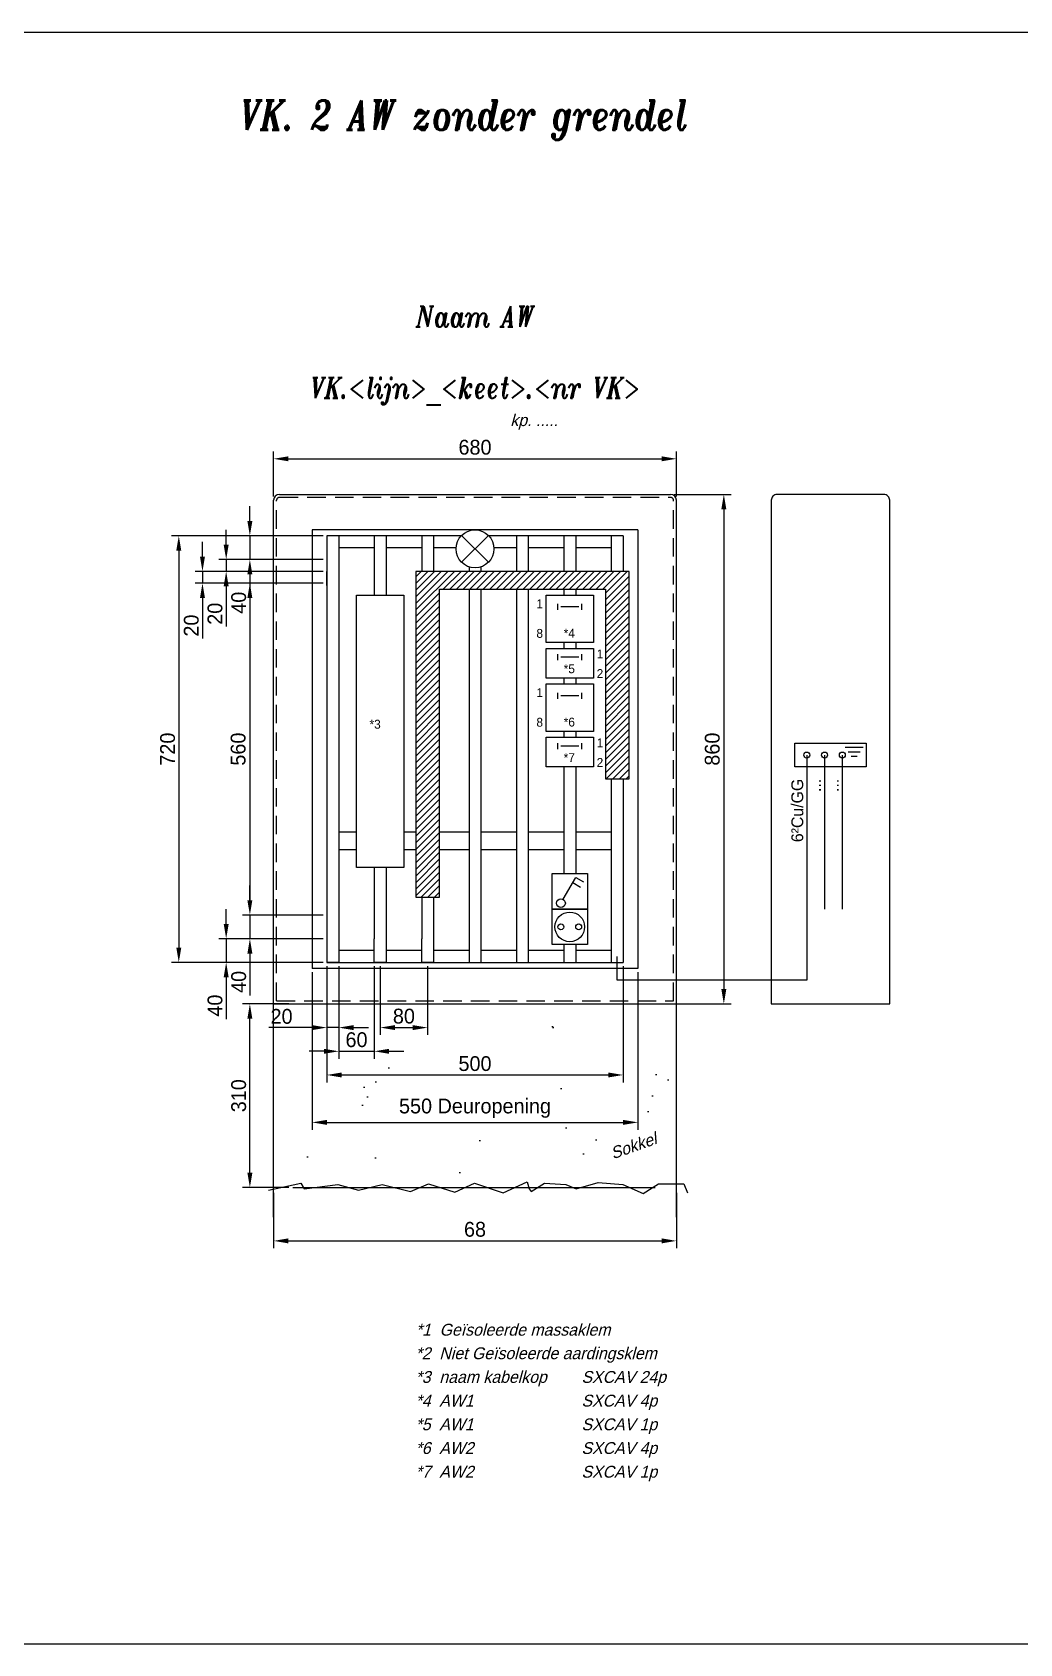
# Model space of a CAD drawing. Header units: millimetres. Extents: x -1040 to 5136, y -2580 to 8636.
# Drawn here: x 295.3 to 462, y -136 to 136 of the extents above; entities that cross this region are included whole.
import ezdxf
from ezdxf.enums import TextEntityAlignment as Align

# ---------------------------------------------------------------- set-up
doc = ezdxf.new("R2010")
doc.units = ezdxf.units.MM
doc.linetypes.add('HIDDEN2', pattern=[4.6875, 3.125, -1.5625])
doc.layers.add('kader', color=7, linetype='Continuous')
doc.layers.add('noprint', color=40, linetype='Continuous', plot=False)
doc.styles.add('ISO', font='isoplus')
doc.styles.add('ISO2S', font='isoplus', dxfattribs={"oblique": 15, "height": 2})
doc.styles.add('isoplus', font='isoplus.shx')
doc.styles.add('ITALICT', font='italict', dxfattribs={"width": 0.8})
doc.styles.add('MONO_8', font='monotxt', dxfattribs={"width": 0.8})
doc.styles.get("Standard").update_dxf_attribs({"font": 'isoplus.shx'})
doc.dimstyles.new('ISO-25', dxfattribs={"dimtxt": 2.5, "dimasz": 2.5, "dimexe": 1.25, "dimexo": 0.625, "dimtad": 1, "dimtxsty": 'Standard', "dimcen": 2.5, "dimadec": 0, "dimazin": 0, "dimtfac": 1, "dimtmove": 0, "dimatfit": 3, "dimfxl": 1, "dimarcsym": 0})

# ---------------------------------------------------------------- blocks, each defined once
blk = doc.blocks.new('paginalayout')
at = {"layer": 'noprint', "linetype": 'Continuous'}
for p, q in [((190, 136), (400, 136)), ((400, 136), (610, 136))]:
    blk.add_line(p, q, dxfattribs=at)
at = {"layer": 'noprint'}
blk.add_line((-136, -136), (5000, -136), dxfattribs=at)
blk = doc.blocks.new('*D258')
at = {"color": 0, "lineweight": -2, "transparency": 16777216}
for p, q in [((336, 57.63), (336, 65.25)), ((338.5, 64), (401.5, 64)), ((404, 57.63), (404, 65.25))]:
    blk.add_line(p, q, dxfattribs=at)
at = {"color": 0, "transparency": 16777216}
for points in [[(338.5, 64.42), (338.5, 63.58), (336, 64)], [(401.5, 64.42), (401.5, 63.58), (404, 64)]]:
    blk.add_solid(points, dxfattribs=at)
at = {"layer": 'Defpoints', "color": 0, "transparency": 16777216}
for p in [(404, 64), (336, 57), (404, 57)]:
    blk.add_point(p, dxfattribs=at)
at = {"color": 0, "transparency": 16777216, "insert": (370, 65.94), "char_height": 2.5, "attachment_point": 5}
blk.add_mtext('680', dxfattribs=at)
blk = doc.blocks.new('*D259')
at = {"color": 0, "lineweight": -2, "transparency": 16777216}
for p, q in [((338.6, -28), (330.75, -28)), ((332, -56.5), (332, -30.5)), ((338.6, -59), (330.75, -59))]:
    blk.add_line(p, q, dxfattribs=at)
at = {"color": 0, "transparency": 16777216}
for points in [[(331.58, -30.5), (332.42, -30.5), (332, -28)], [(331.58, -56.5), (332.42, -56.5), (332, -59)]]:
    blk.add_solid(points, dxfattribs=at)
at = {"layer": 'Defpoints', "color": 0, "transparency": 16777216}
for p in [(332, -28), (339.22, -28), (339.22, -59)]:
    blk.add_point(p, dxfattribs=at)
at = {"color": 0, "transparency": 16777216, "insert": (330.12, -43.5), "char_height": 2.5, "attachment_point": 5, "rotation": 90}
blk.add_mtext('310', dxfattribs=at)
blk = doc.blocks.new('*D260')
at = {"color": 0, "lineweight": -2, "transparency": 16777216}
for p, q in [((336, -59.87), (336, -69.25)), ((404, -59.87), (404, -69.25)), ((338.5, -68), (401.5, -68))]:
    blk.add_line(p, q, dxfattribs=at)
at = {"color": 0, "transparency": 16777216}
for points in [[(338.5, -67.58), (338.5, -68.42), (336, -68)], [(401.5, -67.58), (401.5, -68.42), (404, -68)]]:
    blk.add_solid(points, dxfattribs=at)
at = {"layer": 'Defpoints', "color": 0, "transparency": 16777216}
for p in [(336, -59.24), (404, -59.24), (404, -68)]:
    blk.add_point(p, dxfattribs=at)
at = {"color": 0, "transparency": 16777216, "insert": (370, -66.06), "char_height": 2.5, "attachment_point": 5}
blk.add_mtext('68', dxfattribs=at)
blk = doc.blocks.new('*D261')
at = {"color": 0, "lineweight": -2, "transparency": 16777216}
for p, q in [((332, 53.5), (332, 56)), ((344.37, 51), (330.75, 51)), ((332, 51), (332, 47)), ((344.37, 47), (330.75, 47)), ((332, 44.5), (332, 37.42))]:
    blk.add_line(p, q, dxfattribs=at)
at = {"color": 0, "transparency": 16777216}
for points in [[(331.58, 53.5), (332.42, 53.5), (332, 51)], [(331.58, 44.5), (332.42, 44.5), (332, 47)]]:
    blk.add_solid(points, dxfattribs=at)
at = {"layer": 'Defpoints', "color": 0, "transparency": 16777216}
for p in [(345, 51), (332, 47), (345, 47)]:
    blk.add_point(p, dxfattribs=at)
at = {"color": 0, "transparency": 16777216, "insert": (330.12, 39.71), "char_height": 2.5, "attachment_point": 5, "rotation": 90}
blk.add_mtext('40', dxfattribs=at)
blk = doc.blocks.new('*D262')
at = {"color": 0, "lineweight": -2, "transparency": 16777216}
for p, q in [((328, 49.5), (328, 52)), ((344.37, 47), (326.75, 47)), ((328, 47), (328, 45)), ((344.37, 45), (326.75, 45)), ((328, 42.5), (328, 35.7))]:
    blk.add_line(p, q, dxfattribs=at)
at = {"color": 0, "transparency": 16777216}
for points in [[(327.58, 49.5), (328.42, 49.5), (328, 47)], [(327.58, 42.5), (328.42, 42.5), (328, 45)]]:
    blk.add_solid(points, dxfattribs=at)
at = {"layer": 'Defpoints', "color": 0, "transparency": 16777216}
for p in [(345, 47), (328, 45), (345, 45)]:
    blk.add_point(p, dxfattribs=at)
at = {"color": 0, "transparency": 16777216, "insert": (326.12, 37.85), "char_height": 2.5, "attachment_point": 5, "rotation": 90}
blk.add_mtext('20', dxfattribs=at)
blk = doc.blocks.new('*D263')
at = {"color": 0, "lineweight": -2, "transparency": 16777216}
for p, q in [((324, 47.5), (324, 50)), ((344.37, 45), (322.75, 45)), ((324, 45), (324, 43)), ((344.37, 43), (322.75, 43)), ((324, 40.5), (324, 33.7))]:
    blk.add_line(p, q, dxfattribs=at)
at = {"color": 0, "transparency": 16777216}
for points in [[(323.58, 47.5), (324.42, 47.5), (324, 45)], [(323.58, 40.5), (324.42, 40.5), (324, 43)]]:
    blk.add_solid(points, dxfattribs=at)
at = {"layer": 'Defpoints', "color": 0, "transparency": 16777216}
for p in [(345, 45), (324, 43), (345, 43)]:
    blk.add_point(p, dxfattribs=at)
at = {"color": 0, "transparency": 16777216, "insert": (322.12, 35.85), "char_height": 2.5, "attachment_point": 5, "rotation": 90}
blk.add_mtext('20', dxfattribs=at)
blk = doc.blocks.new('*D264')
at = {"color": 0, "lineweight": -2, "transparency": 16777216}
for p, q in [((344.37, 43), (330.75, 43)), ((332, 40.5), (332, -10.5)), ((344.37, -13), (330.75, -13))]:
    blk.add_line(p, q, dxfattribs=at)
at = {"color": 0, "transparency": 16777216}
for points in [[(331.58, 40.5), (332.42, 40.5), (332, 43)], [(331.58, -10.5), (332.42, -10.5), (332, -13)]]:
    blk.add_solid(points, dxfattribs=at)
at = {"layer": 'Defpoints', "color": 0, "transparency": 16777216}
for p in [(345, 43), (332, -13), (345, -13)]:
    blk.add_point(p, dxfattribs=at)
at = {"color": 0, "transparency": 16777216, "insert": (330.03, 15), "char_height": 2.5, "attachment_point": 5, "rotation": 90}
blk.add_mtext('560', dxfattribs=at)
blk = doc.blocks.new('*D265')
at = {"color": 0, "lineweight": -2, "transparency": 16777216}
for p, q in [((332, -10.5), (332, -8)), ((344.37, -13), (330.75, -13)), ((332, -13), (332, -17)), ((344.37, -17), (330.75, -17)), ((332, -19.5), (332, -26.58))]:
    blk.add_line(p, q, dxfattribs=at)
at = {"color": 0, "transparency": 16777216}
for points in [[(331.58, -10.5), (332.42, -10.5), (332, -13)], [(331.58, -19.5), (332.42, -19.5), (332, -17)]]:
    blk.add_solid(points, dxfattribs=at)
at = {"layer": 'Defpoints', "color": 0, "transparency": 16777216}
for p in [(345, -13), (332, -17), (345, -17)]:
    blk.add_point(p, dxfattribs=at)
at = {"color": 0, "transparency": 16777216, "insert": (330.12, -24.29), "char_height": 2.5, "attachment_point": 5, "rotation": 90}
blk.add_mtext('40', dxfattribs=at)
blk = doc.blocks.new('*D266')
at = {"color": 0, "lineweight": -2, "transparency": 16777216}
for p, q in [((328, -14.5), (328, -12)), ((344.37, -17), (326.75, -17)), ((328, -17), (328, -21)), ((344.37, -21), (326.75, -21)), ((328, -23.5), (328, -30.58))]:
    blk.add_line(p, q, dxfattribs=at)
at = {"color": 0, "transparency": 16777216}
for points in [[(327.58, -14.5), (328.42, -14.5), (328, -17)], [(327.58, -23.5), (328.42, -23.5), (328, -21)]]:
    blk.add_solid(points, dxfattribs=at)
at = {"layer": 'Defpoints', "color": 0, "transparency": 16777216}
for p in [(345, -17), (328, -21), (345, -21)]:
    blk.add_point(p, dxfattribs=at)
at = {"color": 0, "transparency": 16777216, "insert": (326.12, -28.29), "char_height": 2.5, "attachment_point": 5, "rotation": 90}
blk.add_mtext('40', dxfattribs=at)
blk = doc.blocks.new('*D267')
at = {"color": 0, "lineweight": -2, "transparency": 16777216}
for p, q in [((345, -21.62), (345, -33.25)), ((347, -21.62), (347, -33.25)), ((342.5, -32), (335.2, -32)), ((347, -32), (345, -32)), ((349.5, -32), (352, -32))]:
    blk.add_line(p, q, dxfattribs=at)
at = {"color": 0, "transparency": 16777216}
for points in [[(342.5, -31.58), (342.5, -32.42), (345, -32)], [(349.5, -31.58), (349.5, -32.42), (347, -32)]]:
    blk.add_solid(points, dxfattribs=at)
at = {"layer": 'Defpoints', "color": 0, "transparency": 16777216}
for p in [(345, -21), (347, -21), (347, -32)]:
    blk.add_point(p, dxfattribs=at)
at = {"color": 0, "transparency": 16777216, "insert": (337.35, -30.12), "char_height": 2.5, "attachment_point": 5}
blk.add_mtext('20', dxfattribs=at)
blk = doc.blocks.new('*D268')
at = {"color": 0, "lineweight": -2, "transparency": 16777216}
for p, q in [((347, -21.62), (347, -37.25)), ((353, -21.62), (353, -37.25)), ((344.5, -36), (342, -36)), ((347, -36), (353, -36)), ((355.5, -36), (358, -36))]:
    blk.add_line(p, q, dxfattribs=at)
at = {"color": 0, "transparency": 16777216}
for points in [[(344.5, -35.58), (344.5, -36.42), (347, -36)], [(355.5, -35.58), (355.5, -36.42), (353, -36)]]:
    blk.add_solid(points, dxfattribs=at)
at = {"layer": 'Defpoints', "color": 0, "transparency": 16777216}
for p in [(347, -21), (353, -21), (353, -36)]:
    blk.add_point(p, dxfattribs=at)
at = {"color": 0, "transparency": 16777216, "insert": (350, -34.06), "char_height": 2.5, "attachment_point": 5}
blk.add_mtext('60', dxfattribs=at)
blk = doc.blocks.new('*D269')
at = {"color": 0, "lineweight": -2, "transparency": 16777216}
for p, q in [((354, -21.62), (354, -33.25)), ((362, -21.62), (362, -33.25)), ((356.5, -32), (359.5, -32))]:
    blk.add_line(p, q, dxfattribs=at)
at = {"color": 0, "transparency": 16777216}
for points in [[(356.5, -31.58), (356.5, -32.42), (354, -32)], [(359.5, -31.58), (359.5, -32.42), (362, -32)]]:
    blk.add_solid(points, dxfattribs=at)
at = {"layer": 'Defpoints', "color": 0, "transparency": 16777216}
for p in [(354, -21), (362, -21), (362, -32)]:
    blk.add_point(p, dxfattribs=at)
at = {"color": 0, "transparency": 16777216, "insert": (358, -30.08), "char_height": 2.5, "attachment_point": 5}
blk.add_mtext('80', dxfattribs=at)
blk = doc.blocks.new('*D270')
at = {"color": 0, "lineweight": -2, "transparency": 16777216}
for p, q in [((345, -21.62), (345, -41.25)), ((395, -21.62), (395, -41.25)), ((347.5, -40), (392.5, -40))]:
    blk.add_line(p, q, dxfattribs=at)
at = {"color": 0, "transparency": 16777216}
for points in [[(347.5, -39.58), (347.5, -40.42), (345, -40)], [(392.5, -39.58), (392.5, -40.42), (395, -40)]]:
    blk.add_solid(points, dxfattribs=at)
at = {"layer": 'Defpoints', "color": 0, "transparency": 16777216}
for p in [(345, -21), (395, -21), (395, -40)]:
    blk.add_point(p, dxfattribs=at)
at = {"color": 0, "transparency": 16777216, "insert": (370, -38.09), "char_height": 2.5, "attachment_point": 5}
blk.add_mtext('500', dxfattribs=at)
blk = doc.blocks.new('*D271')
at = {"color": 0, "lineweight": -2, "transparency": 16777216}
for p, q in [((344.37, 51), (318.75, 51)), ((320, 48.5), (320, -18.5)), ((344.37, -21), (318.75, -21))]:
    blk.add_line(p, q, dxfattribs=at)
at = {"color": 0, "transparency": 16777216}
for points in [[(319.58, 48.5), (320.42, 48.5), (320, 51)], [(319.58, -18.5), (320.42, -18.5), (320, -21)]]:
    blk.add_solid(points, dxfattribs=at)
at = {"layer": 'Defpoints', "color": 0, "transparency": 16777216}
for p in [(345, 51), (320, -21), (345, -21)]:
    blk.add_point(p, dxfattribs=at)
at = {"color": 0, "transparency": 16777216, "insert": (318.12, 15), "char_height": 2.5, "attachment_point": 5, "rotation": 90}
blk.add_mtext('720', dxfattribs=at)
blk = doc.blocks.new('*D272')
at = {"color": 0, "lineweight": -2, "transparency": 16777216}
for p, q in [((342.5, -22.62), (342.5, -49.25)), ((397.5, -22.62), (397.5, -49.25)), ((345, -48), (395, -48))]:
    blk.add_line(p, q, dxfattribs=at)
at = {"color": 0, "transparency": 16777216}
for points in [[(345, -47.58), (345, -48.42), (342.5, -48)], [(395, -47.58), (395, -48.42), (397.5, -48)]]:
    blk.add_solid(points, dxfattribs=at)
at = {"layer": 'Defpoints', "color": 0, "transparency": 16777216}
for p in [(342.5, -22), (397.5, -22), (397.5, -48)]:
    blk.add_point(p, dxfattribs=at)
at = {"color": 0, "transparency": 16777216, "insert": (370, -45.61), "char_height": 2.5, "attachment_point": 5}
blk.add_mtext('550 Deuropening', dxfattribs=at)
blk = doc.blocks.new('*D273')
at = {"color": 0, "lineweight": -2, "transparency": 16777216}
for p, q in [((403.62, 58), (413.25, 58)), ((412, 55.5), (412, -25.5)), ((403.62, -28), (413.25, -28))]:
    blk.add_line(p, q, dxfattribs=at)
at = {"color": 0, "transparency": 16777216}
for points in [[(411.58, 55.5), (412.42, 55.5), (412, 58)], [(411.58, -25.5), (412.42, -25.5), (412, -28)]]:
    blk.add_solid(points, dxfattribs=at)
at = {"layer": 'Defpoints', "color": 0, "transparency": 16777216}
for p in [(403, 58), (403, -28), (412, -28)]:
    blk.add_point(p, dxfattribs=at)
at = {"color": 0, "transparency": 16777216, "insert": (410.06, 15), "char_height": 2.5, "attachment_point": 5, "rotation": 90}
blk.add_mtext('860', dxfattribs=at)
blk = doc.blocks.new('T_L233V1')
at = {"color": 2, "linetype": 'Continuous'}
for p, q in [((-2.83, -2.83), (2.83, 2.83)), ((-2.83, 2.83), (2.83, -2.83))]:
    blk.add_line(p, q, dxfattribs=at)
at = {"color": 7}
blk.add_circle((0, 0), 4, dxfattribs=at)
at = {"color": 7, "style": 'MONO_8', "width": 0.8}
for tag, p, height in [('FT', (6, 2.5), 2), ('LNAME', (6, -1.25), 2.5)]:
    blk.add_attdef(tag, p, '', height=height, dxfattribs=at)
at = {"color": 1, "style": 'MONO_8', "width": 0.8, "flags": 1}
for tag, p in [('STATION', (0, 0)), ('LIJN', (0, 2)), ('GEBRUIK', (0, -2))]:
    blk.add_attdef(tag, text='', height=1.5, dxfattribs=at).set_placement(p, align=Align.MIDDLE)
at = {"color": 7, "style": 'ISO'}
blk.add_attdef('W', (6, -4.5), '', height=2, dxfattribs=at)
blk = doc.blocks.new('T_SP736O')
at = {"color": 7}
for centre, radius in [((0, 0), 2.5), ((-1.5, 0), 0.5), ((1.5, 0), 0.5)]:
    blk.add_circle(centre, radius, dxfattribs=at)
at = {"color": 7, "style": 'ISO2S', "oblique": 15}
blk.add_attdef('L1', text='', height=2, dxfattribs=at).set_placement((-3, 3.12), align=Align.RIGHT)
at = {"color": 9, "style": 'MONO_8', "width": 0.8, "flags": 1}
for tag, p in [('LIJN', (0, 2)), ('STATION', (0, 0)), ('GEBRUIK', (0, -2))]:
    blk.add_attdef(tag, text='', height=1.5, dxfattribs=at).set_placement(p, align=Align.MIDDLE)
at = {"color": 7, "style": 'ISO2S', "oblique": 15}
blk.add_attdef('L2', (3, 3.12), '', height=2, dxfattribs=at)
at = {"color": 7, "style": 'MONO_8', "width": 0.8}
blk.add_attdef('SPNAME', text='', height=2.5, dxfattribs=at).set_placement((0, -5), align=Align.MIDDLE)
blk = doc.blocks.new('t_a86')
at = {"color": 3}
for p, q in [((3, 0), (-3, 0)), ((2, -1.5), (-2, -1.5)), ((1, -3), (-1, -3))]:
    blk.add_line(p, q, dxfattribs=at)
at = {"color": 9, "style": 'MONO_8', "width": 0.8, "flags": 1}
for tag, p in [('STATION', (0, 0)), ('LIJN', (0, 2)), ('GEBRUIK', (0, -2))]:
    blk.add_attdef(tag, text='', height=1.5, dxfattribs=at).set_placement(p, align=Align.MIDDLE)
at = {"color": 7, "style": 'MONO_8', "width": 0.8}
blk.add_attdef('ANAME', (1, 0.75), '', height=2.5, dxfattribs=at)

msp = doc.modelspace()

# ---------------------------------------------------------------- hatches: boundary and pattern name
at = {"linetype": 'Continuous'}
h = msp.add_hatch(dxfattribs=at)
h.set_pattern_fill('ANSI31', color=256, scale=0.25)
h.set_pattern_definition([(45, (-9e-14, -500), (-0.561266, 0.561266), [])])
edge = h.paths.add_edge_path()
edge.add_line((360, -10), (364, -10))
edge.add_line((364, -10), (364, 42))
edge.add_line((364, 42), (392, 42))
edge.add_line((392, 42), (392, 10))
edge.add_line((392, 10), (396, 10))
edge.add_line((396, 10), (396, 45))
edge.add_line((396, 45), (360, 45))
edge.add_line((360, 45), (360, 41))
edge.add_line((360, 41), (360, -10))
edge.add_line((360, -10), (364, -10))
h = msp.add_hatch()
h.set_pattern_fill('AR-SAND', color=9, scale=0.5, angle=90, style=0)
h.set_pattern_definition([(127.5, (304, -180), (-24.4707, -0.8), [0, -19.304, 0, -21.59, 0, -20.6375]), (97.5, (304, -180), (-35.841, 22.476), [0, -10.414, 0, -17.399, 0, -6.6675]), (57.5, (304, -195.62), (-0.0719, 39.5496), [0, -6.35, 0, -22.86, 0, -29.845]), (47.5, (304, -195.62), (-11.1465, 38.178), [0, -3.175, 0, -14.986, 0, -17.145])])
h.paths.add_polyline_path([(336, -28), (336, -59.245), (340.583, -58.249), (341.054, -59.002), (342.741, -59.002), (346.871, -58.486), (348.743, -59.002), (352.153, -59.002), (354.347, -58.486), (356.412, -59.002), (360.677, -59.002), (362.178, -58.367), (364.136, -59.002), (368.268, -59.002), (369.891, -58.249), (372.098, -59.002), (376.684, -59.002), (378.79, -58.012), (379.087, -59.002), (380.563, -59.002), (381.756, -58.249), (385.316, -58.486), (386.607, -59.002), (387.77, -59.002), (390.774, -58.13), (394.927, -58.486), (396.079, -59.002), (399.981, -59.002), (400.979, -58.367), (404, -58.367), (404, -28)])
h.paths.add_polyline_path([(392.762, -54.925), (401.736, -52.05), (401.484, -48.824), (392.51, -51.699)], flags=24)

# ---------------------------------------------------------------- linework, layer by layer
at = {"color": 2}
for p, q in [((337, 58), (403, 58)), ((336, -64), (336, 57)), ((404, -64), (404, 57)), ((342.5, 52), (342.5, -22)), ((397.5, 52), (342.5, 52)), ((397.5, 52), (397.5, -22)), ((397.5, -22), (342.5, -22)), ((336, -28), (404, -28)), ((335.124, -59.435), (340.583, -58.249)), ((340.583, -58.249), (341.176, -59.198)), ((341.176, -59.198), (346.871, -58.486)), ((346.871, -58.486), (350.312, -59.435)), ((350.312, -59.435), (354.347, -58.486)), ((354.347, -58.486), (359.093, -59.672)), ((359.093, -59.672), (362.178, -58.367)), ((362.178, -58.367), (366.568, -59.791)), ((366.568, -59.791), (369.891, -58.249)), ((369.891, -58.249), (374.756, -59.909)), ((374.756, -59.909), (378.79, -58.012)), ((378.79, -58.012), (379.146, -59.198)), ((379.146, -59.198), (379.502, -59.672)), ((379.502, -59.672), (381.756, -58.249)), ((381.756, -58.249), (385.316, -58.486)), ((385.316, -58.486), (387.096, -59.198)), ((387.096, -59.198), (390.774, -58.13)), ((390.774, -58.13), (394.927, -58.486)), ((394.927, -58.486), (398.368, -60.028)), ((398.368, -60.028), (400.979, -58.367)), ((400.979, -58.367), (405.25, -58.367)), ((405.25, -58.367), (405.844, -59.909))]:
    msp.add_line(p, q, dxfattribs=at)
at = {"color": 9, "linetype": 'HIDDEN2'}
for p, q in [((337, 57.5), (403, 57.5)), ((336.5, -27.5), (336.5, 57)), ((403.5, -27.5), (403.5, 57)), ((336.5, -27.5), (403.5, -27.5))]:
    msp.add_line(p, q, dxfattribs=at)
at = {"color": 1}
for p, q in [((345, 51), (345, 42)), ((367.676, 51), (345, 51)), ((347, 51), (347, -17)), ((353, 49), (347, 49)), ((353, 51), (353, 41)), ((355, 51), (355, 41)), ((361, 49), (355, 49)), ((361, 51), (361, 45)), ((363, 51), (363, 45)), ((366.806, 49), (363, 49)), ((395, 51), (372.324, 51)), ((377, 49), (373.194, 49)), ((377, 51), (377, 45)), ((379, 51), (379, 45)), ((385, 49), (379, 49)), ((385, 51), (385, 45)), ((387, 51), (387, 45)), ((393, 49), (387, 49)), ((393, 51), (393, 45)), ((395, 51), (395, 45)), ((345, 42.6), (345, 45)), ((369, 45.76), (369, 45)), ((371, 45.76), (371, 45)), ((345, 43), (345, -21)), ((369, 42), (369, -9)), ((371, 42), (371, -9)), ((377, 42), (377, -21)), ((379, 42), (379, -21)), ((385, 42), (385, 41)), ((387, 42), (387, 41)), ((385, 33), (385, 32)), ((387, 33), (387, 32)), ((385, 27), (385, 26)), ((387, 27), (387, 26)), ((385, 18), (385, 17)), ((387, 18), (387, 17)), ((385, 12), (385, -6)), ((387, 12), (387, -6)), ((393, 10), (393, -21)), ((395, 10), (395, -21)), ((350, 1), (347, 1)), ((360, 1), (358, 1)), ((369, 1), (364, 1)), ((377, 1), (371, 1)), ((385, 1), (379, 1)), ((393, 1), (387, 1)), ((350, -2), (347, -2)), ((360, -2), (358, -2)), ((369, -2), (364, -2)), ((377, -2), (371, -2)), ((385, -2), (379, -2)), ((393, -2), (387, -2)), ((353, -5), (353, -9)), ((355, -5), (355, -9)), ((353, -9), (353, -17)), ((355, -9), (355, -17)), ((361, -10), (361, -17)), ((363, -10), (363, -17)), ((369, -9), (369, -21)), ((371, -9), (371, -21)), ((347, -17), (347, -21)), ((353, -19), (347, -19)), ((361, -19), (355, -19)), ((369, -19), (363, -19)), ((377, -19), (371, -19)), ((385, -19), (379, -19)), ((385, -18), (385, -21)), ((387, -18), (387, -21)), ((393, -19), (387, -19)), ((347, -21), (345, -21)), ((347, -21), (345, -21))]:
    msp.add_line(p, q, dxfattribs=at)
at = {"linetype": 'Continuous'}
for p, q in [((429, 14), (429, -12)), ((432, 14), (432, -12))]:
    msp.add_line(p, q, dxfattribs=at)
at = {"color": 7}
for p, q in [((384.875, -10.35), (387, -6.67)), ((386.5, -7.536), (387.799, -8.286)), ((387, -6.67), (388.299, -7.42))]:
    msp.add_line(p, q, dxfattribs=at)
at = {"color": 9}
msp.add_line((339.223, -59.002), (400.423, -59.002), dxfattribs=at)
at = {"color": 2}
msp.add_lwpolyline([(421, 58, 0.4142136), (420, 57), (420, -28), (440, -28), (440, 57, 0.4142136), (439, 58)], format="xyb", close=True, dxfattribs=at)
at = {"linetype": 'Continuous'}
for points in [[(360, -10), (364, -10), (364, 42), (392, 42), (392, 10), (396, 10), (396, 45), (360, 45), (360, 41), (360, -10), (364, -10)], [(384, 38.5), (384, 39.5)], [(387.5, 39), (384.5, 39)], [(388, 39.5), (388, 38.5)], [(384, 30), (384, 31)], [(387.5, 30.5), (384.5, 30.5)], [(388, 31), (388, 30)], [(384, 23.5), (384, 24.5)], [(388, 24.5), (388, 23.5)], [(387.5, 24), (384.5, 24)], [(384, 15), (384, 16)], [(387.5, 15.5), (384.5, 15.5)], [(388, 16), (388, 15)], [(426, 14), (426, -24), (394, -24), (394, -20)]]:
    msp.add_lwpolyline(points, dxfattribs=at)
at = {"color": 3}
for points in [[(350, -5), (350, 41), (358, 41), (358, -5)], [(382, 33), (382, 41), (390, 41), (390, 33)], [(382, 27), (382, 32), (390, 32), (390, 27)], [(382, 18), (382, 26), (390, 26), (390, 18)], [(382, 12), (382, 17), (390, 17), (390, 12)]]:
    msp.add_lwpolyline(points, close=True, dxfattribs=at)
at = {"linetype": 'Continuous'}
msp.add_lwpolyline([(424, 16), (436, 16), (436, 12), (424, 12)], close=True, dxfattribs=at)
at = {"color": 2}
for points in [[(383, -6), (389, -6), (389, -12), (383, -12)], [(383, -12), (389, -12), (389, -18), (383, -18)]]:
    msp.add_lwpolyline(points, close=True, dxfattribs=at)
at = {"color": 1}
for points in [[(355, -17), (355, -21), (353, -21), (353, -17)], [(363, -17), (363, -21), (361, -21), (361, -17)], [(345, -21), (395, -21)]]:
    msp.add_lwpolyline(points, dxfattribs=at)
at = {"linetype": 'Continuous'}
for centre in [(426, 14), (429, 14), (432, 14)]:
    msp.add_circle(centre, 0.5, dxfattribs=at)
at = {"color": 7}
msp.add_circle((384.5, -11), 0.75, dxfattribs=at)
at = {"color": 2}
for centre, start, end in [((337, 57), 90, 180), ((403, 57), 0, 90)]:
    msp.add_arc(centre, 1, start, end, dxfattribs=at)
at = {"color": 2, "linetype": 'HIDDEN2'}
for centre, start, end in [((337, 57), 90, 180), ((403, 57), 0, 90)]:
    msp.add_arc(centre, 0.5, start, end, dxfattribs=at)

# ---------------------------------------------------------------- block references
at = {"color": 9, "xscale": 0.8000000000000114, "yscale": 0.8000000000000114, "zscale": 0.8000000000000114}
msp.add_blockref('T_L233V1', (370, 48.8), dxfattribs=at)
msp.add_blockref('T_SP736O', (386, -15))
at = {"layer": 'kader', "color": 7, "linetype": 'Continuous', "xscale": 0.5, "yscale": 0.5, "zscale": 0.5}
msp.add_blockref('t_a86', (434, 15.25), dxfattribs=at)
at = {"layer": 'noprint', "linetype": 'Continuous'}
msp.add_blockref('paginalayout', (0, 0), dxfattribs=at)

# ---------------------------------------------------------------- texts
at = {"color": 3, "linetype": 'Continuous', "style": 'ITALICT', "width": 0.8}
msp.add_text('VK. 2 AW zonder grendel', height=5, dxfattribs=at).set_placement((368, 122), align=Align.MIDDLE_CENTER)
at = {"color": 7, "linetype": 'Continuous', "style": 'ITALICT', "width": 0.8}
for s, p in [('Naam AW', (370, 88)), ('VK.<lijn>_<keet>.<nr VK>', (370, 76))]:
    msp.add_text(s, height=3.5, dxfattribs=at).set_placement(p, align=Align.MIDDLE_CENTER)
at = {"color": 7, "linetype": 'Continuous', "style": 'ISO2S', "oblique": 15}
for s, p in [('kp. .....', (375.958, 69.527)), ('kp. .....', (375.958, 69.527)), ('*1', (360.021, -84)), ('Geïsoleerde massaklem', (364.021, -84)), ('*2', (359.97, -87.967)), ('Niet Geïsoleerde aardingsklem', (363.97, -87.967)), ('*3', (359.97, -91.967)), ('naam kabelkop', (363.97, -91.967)), ('SXCAV 24p', (387.97, -91.967)), ('*4', (359.97, -95.967)), ('AW1', (363.97, -95.967)), ('SXCAV 4p', (387.97, -95.967)), ('*5', (359.97, -99.967)), ('AW1', (363.97, -99.967)), ('SXCAV 1p', (387.97, -99.967)), ('*6', (359.97, -103.967)), ('AW2', (363.97, -103.967)), ('SXCAV 4p', (387.97, -103.967)), ('*7', (359.97, -107.967)), ('AW2', (363.97, -107.967)), ('SXCAV 1p', (387.97, -107.967))]:
    msp.add_text(s, height=2, dxfattribs=at).set_placement(p)
at = {"linetype": 'Continuous'}
for s, p in [('1', (380.365, 38.786)), ('8', (380.365, 33.786)), ('*4', (384.966, 33.816)), ('1', (390.541, 30.31)), ('*5', (384.966, 27.816)), ('2', (390.541, 27.003)), ('1', (380.365, 23.786)), ('8', (380.365, 18.786)), ('*6', (384.966, 18.816)), ('1', (390.541, 15.31)), ('*7', (384.966, 12.816)), ('2', (390.541, 12.003))]:
    msp.add_text(s, height=1.5, dxfattribs=at).set_placement(p)
msp.add_text('*3', height=1.5, dxfattribs=at).set_placement((353.141, 18), align=Align.BOTTOM_CENTER)
at = {"color": 7, "style": 'isoplus'}
for s, p in [('6²Cu/GG', (426, 10)), ('...', (429, 10)), ('...', (432, 10))]:
    msp.add_text(s, height=2, rotation=90, dxfattribs=at).set_placement(p, align=Align.BOTTOM_RIGHT)
at = {"color": 7, "style": 'ISO2S', "oblique": 15}
msp.add_text('Sokkel', height=2, rotation=19.46141, dxfattribs=at).set_placement((393.292, -54.245))

# ---------------------------------------------------------------- dimensions: what is measured, and where the dimension line sits
at = {"color": 9}
for base, p1, p2, text, picture, middle in [((404, 64), (336, 57), (404, 57), '680', '*D258', (370, 65.939)), ((353, -36), (347, -21), (353, -21), '60', '*D268', (350, -34.061)), ((395, -40), (345, -21), (395, -21), '500', '*D270', (370, -38.091)), ((362, -32), (354, -21), (362, -21), '80', '*D269', (358, -30.082)), ((397.5, -48), (342.5, -22), (397.5, -22), '550 Deuropening', '*D272', (370, -45.608))]:
    dim = msp.add_linear_dim(base=base, p1=p1, p2=p2, text=text, dimstyle='ISO-25', dxfattribs=at)
    dim.commit()
    dim.dimension.update_dxf_attribs({"geometry": picture, "text_midpoint": middle})
for base, p1, p2, text, picture, middle in [((412, -28), (403, 58), (403, -28), '860', '*D273', (410.061, 15)), ((332, 47), (345, 51), (345, 47), '40', '*D261', (330.124, 39.709)), ((328, 45), (345, 47), (345, 45), '20', '*D262', (326.124, 37.848)), ((320, -21), (345, 51), (345, -21), '720', '*D271', (318.124, 15)), ((324, 43), (345, 45), (345, 43), '20', '*D263', (322.124, 35.848)), ((332, -13), (345, 43), (345, -13), '560', '*D264', (330.027, 15)), ((332, -17), (345, -13), (345, -17), '40', '*D265', (330.124, -24.291)), ((328, -21), (345, -17), (345, -21), '40', '*D266', (326.124, -28.291)), ((332, -28), (339.223, -59.002), (339.223, -28), '310', '*D259', (330.124, -43.501))]:
    dim = msp.add_linear_dim(base=base, p1=p1, p2=p2, angle=90, text=text, dimstyle='ISO-25', dxfattribs=at)
    dim.commit()
    dim.dimension.update_dxf_attribs({"geometry": picture, "text_midpoint": middle})
dim = msp.add_linear_dim(base=(347, -32), p1=(345, -21), p2=(347, -21), text='20', dimstyle='ISO-25', dxfattribs=at)
dim.commit()
dim.dimension.update_dxf_attribs({"geometry": '*D267', "text_midpoint": (337.351, -32), "dimtype": 160})
dim = msp.add_linear_dim(base=(404, -68), p1=(336, -59.245), p2=(404, -59.245), dimstyle='ISO-25', dxfattribs=at)
dim.commit()
dim.dimension.update_dxf_attribs({"geometry": '*D260', "text_midpoint": (370, -66.061)})

doc.saveas('drawing.dxf')
